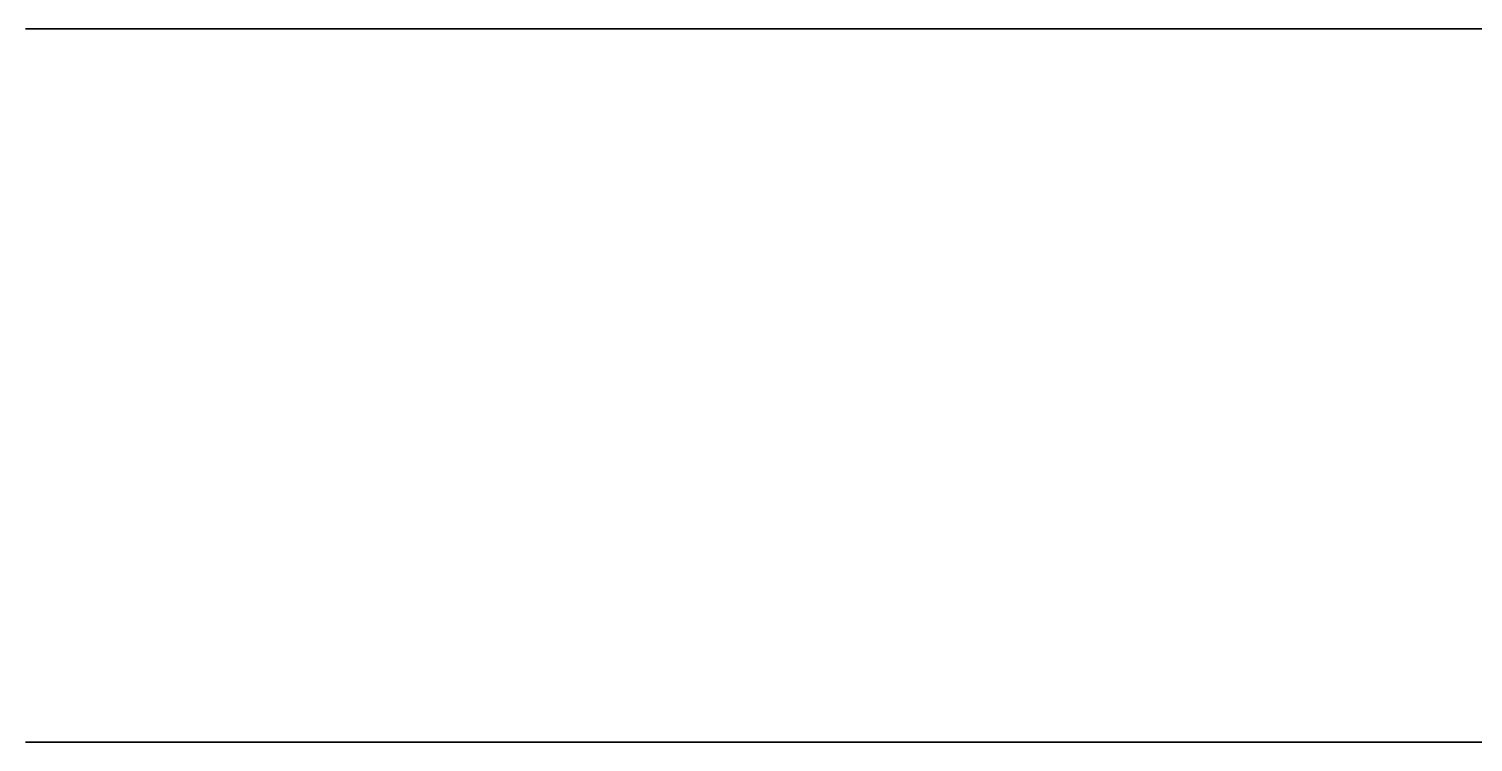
# Model space of a CAD drawing. Header units: metres. Extents: x 350990 to 353010, y 7455300 to 7456700.
# Drawn here: x 352140.5 to 352342.9, y 7456000 to 7456100 of the extents above; entities that cross this region are included whole.
import ezdxf

# ---------------------------------------------------------------- set-up
doc = ezdxf.new("R2010")
doc.units = ezdxf.units.M

msp = doc.modelspace()

# ---------------------------------------------------------------- linework, layer by layer
at = {"layer": 'ARG_P0N'}
msp.add_polyline3d([(352140, 7456000, 1298.04), (352150, 7456000, 1298.683), (352160, 7456000, 1299.43), (352166.693, 7456000, 1300), (352170, 7456000, 1300.282), (352180, 7456000, 1301.239), (352190, 7456000, 1302.301), (352200, 7456000, 1303.463), (352210, 7456000, 1304.722), (352220, 7456000, 1306.071), (352230, 7456000, 1307.5), (352240, 7456000, 1309), (352246.416, 7456000, 1310), (352250, 7456000, 1310.558), (352260, 7456000, 1312.161), (352270, 7456000, 1313.794), (352280, 7456000, 1315.44), (352290, 7456000, 1316.513), (352295.236, 7456000, 1310), (352291.339, 7456000, 1300), (352290, 7456000, 1296.189), (352287.902, 7456000, 1290), (352285.015, 7456000, 1280), (352282.71, 7456000, 1270), (352281.028, 7456000, 1260), (352280, 7456000, 1250.096), (352279.982, 7456000, 1250), (352270, 7456000, 1243.794), (352260, 7456000, 1242.161), (352250, 7456000, 1240.558), (352246.416, 7456000, 1240), (352240, 7456000, 1239), (352230, 7456000, 1237.5), (352220, 7456000, 1236.071), (352210, 7456000, 1234.722), (352200, 7456000, 1233.463), (352190, 7456000, 1232.301), (352180, 7456000, 1231.239), (352170, 7456000, 1230.282), (352166.693, 7456000, 1230), (352160, 7456000, 1229.43), (352150, 7456000, 1228.683), (352140, 7456000, 1228.04)], dxfattribs=at)
at = {"layer": 'ARG_P100N'}
msp.add_polyline3d([(352140, 7456100, 1292.802), (352150, 7456100, 1293.072), (352160, 7456100, 1293.405), (352170, 7456100, 1293.802), (352180, 7456100, 1294.262), (352190, 7456100, 1294.786), (352200, 7456100, 1295.371), (352210, 7456100, 1296.013), (352220, 7456100, 1296.71), (352230, 7456100, 1297.456), (352240, 7456100, 1298.245), (352250, 7456100, 1299.073), (352260, 7456100, 1299.932), (352260.77, 7456100, 1300), (352270, 7456100, 1300.815), (352280, 7456100, 1301.715), (352290, 7456100, 1302.625), (352300, 7456100, 1303.536), (352307.864, 7456100, 1300), (352306.55, 7456100, 1290), (352304.767, 7456100, 1280), (352303.633, 7456100, 1270), (352303.154, 7456100, 1260), (352303.321, 7456100, 1250), (352304.104, 7456100, 1240), (352300, 7456100, 1234.765), (352290, 7456100, 1232.625), (352280, 7456100, 1231.715), (352270, 7456100, 1230.815), (352260.77, 7456100, 1230), (352260, 7456100, 1229.932), (352250, 7456100, 1229.073), (352240, 7456100, 1228.245), (352230, 7456100, 1227.456), (352220, 7456100, 1226.71), (352210, 7456100, 1226.013), (352200, 7456100, 1225.371), (352190, 7456100, 1224.786), (352180, 7456100, 1224.262), (352170, 7456100, 1223.802), (352160, 7456100, 1223.405), (352150, 7456100, 1223.072), (352140, 7456100, 1222.802)], dxfattribs=at)
at = {"layer": 'BOC_P0N'}
msp.add_polyline3d([(352140, 7456000, 1289.599), (352150, 7456000, 1289.441), (352160, 7456000, 1289.489), (352170, 7456000, 1289.794), (352180, 7456000, 1290.402), (352190, 7456000, 1291.34), (352200, 7456000, 1292.623), (352210, 7456000, 1294.247), (352220, 7456000, 1296.192), (352230, 7456000, 1298.424), (352240, 7456000, 1300.894), (352250, 7456000, 1303.543), (352260, 7456000, 1306.305), (352270, 7456000, 1309.112), (352280, 7456000, 1311.895), (352290, 7456000, 1314.59), (352300, 7456000, 1316.703), (352310, 7456000, 1318.283), (352320, 7456000, 1319.803), (352330, 7456000, 1321.244), (352340, 7456000, 1322.588), (352350, 7456000, 1323.815)], dxfattribs=at)
at = {"layer": 'BOC_P100N'}
msp.add_polyline3d([(352140, 7456100, 1283.758), (352150, 7456100, 1284.05), (352160, 7456100, 1284.506), (352170, 7456100, 1285.108), (352180, 7456100, 1285.833), (352190, 7456100, 1286.659), (352200, 7456100, 1287.563), (352210, 7456100, 1288.529), (352220, 7456100, 1289.543), (352230, 7456100, 1290.598), (352240, 7456100, 1291.691), (352250, 7456100, 1292.823), (352260, 7456100, 1293.996), (352270, 7456100, 1295.216), (352280, 7456100, 1296.484), (352290, 7456100, 1297.8), (352300, 7456100, 1299.157), (352310, 7456100, 1300.543), (352320, 7456100, 1301.937), (352330, 7456100, 1303.314), (352340, 7456100, 1304.638), (352350, 7456100, 1305.862)], dxfattribs=at)
at = {"layer": 'BOLC_P0N'}
msp.add_polyline3d([(352140, 7456000, 1222.424), (352150, 7456000, 1221.717), (352160, 7456000, 1221.421), (352170, 7456000, 1221.567), (352180, 7456000, 1222.17), (352190, 7456000, 1223.221), (352200, 7456000, 1224.691), (352210, 7456000, 1226.535), (352220, 7456000, 1228.691), (352230, 7456000, 1231.089), (352240, 7456000, 1233.658), (352250, 7456000, 1236.328), (352260, 7456000, 1239.034), (352270, 7456000, 1241.72), (352280, 7456000, 1244.341), (352290, 7456000, 1246.859), (352300, 7456000, 1249.248), (352310, 7456000, 1251.485), (352320, 7456000, 1253.555), (352330, 7456000, 1255.448), (352340, 7456000, 1257.155), (352350, 7456000, 1258.672)], dxfattribs=at)
at = {"layer": 'BOLC_P100N'}
msp.add_polyline3d([(352140, 7456100, 1210.835), (352150, 7456100, 1210.566), (352160, 7456100, 1210.657), (352170, 7456100, 1211.137), (352180, 7456100, 1212.023), (352190, 7456100, 1213.317), (352200, 7456100, 1215.005), (352210, 7456100, 1217.056), (352220, 7456100, 1219.43), (352230, 7456100, 1222.074), (352240, 7456100, 1224.932), (352250, 7456100, 1227.942), (352260, 7456100, 1231.044), (352270, 7456100, 1234.179), (352280, 7456100, 1237.295), (352290, 7456100, 1240.341), (352300, 7456100, 1243.274), (352310, 7456100, 1246.056), (352320, 7456100, 1248.654), (352330, 7456100, 1251.04), (352340, 7456100, 1253.188), (352350, 7456100, 1255.079)], dxfattribs=at)
at = {"layer": 'BOX_P0N'}
msp.add_polyline3d([(352140, 7456000, 1196.605), (352150, 7456000, 1196.572), (352160, 7456000, 1197.025), (352170, 7456000, 1197.99), (352180, 7456000, 1199.473), (352190, 7456000, 1201.454), (352200, 7456000, 1203.889), (352210, 7456000, 1206.701), (352220, 7456000, 1209.795), (352230, 7456000, 1213.052), (352240, 7456000, 1216.346), (352250, 7456000, 1219.546), (352260, 7456000, 1222.528), (352270, 7456000, 1225.182), (352280, 7456000, 1227.417), (352290, 7456000, 1229.17), (352300, 7456000, 1230.405), (352310, 7456000, 1231.119), (352320, 7456000, 1231.343), (352330, 7456000, 1231.135), (352340, 7456000, 1230.58), (352350, 7456000, 1229.786)], dxfattribs=at)
at = {"layer": 'BOX_P100N'}
msp.add_polyline3d([(352140, 7456100, 1187.048), (352150, 7456100, 1187.301), (352160, 7456100, 1188.06), (352170, 7456100, 1189.388), (352180, 7456100, 1191.322), (352190, 7456100, 1193.863), (352200, 7456100, 1196.98), (352210, 7456100, 1200.604), (352220, 7456100, 1204.632), (352230, 7456100, 1208.936), (352240, 7456100, 1213.369), (352250, 7456100, 1217.772), (352260, 7456100, 1221.992), (352270, 7456100, 1225.886), (352280, 7456100, 1229.332), (352290, 7456100, 1232.236), (352300, 7456100, 1234.54), (352310, 7456100, 1236.221), (352320, 7456100, 1237.292), (352330, 7456100, 1237.801), (352340, 7456100, 1237.824), (352350, 7456100, 1237.456)], dxfattribs=at)
at = {"layer": 'CU_0p2_P0N'}
for points in [[(352342.966, 7456000, 620), (352341.378, 7456000, 630), (352340, 7456000, 633.211), (352336.63, 7456000, 640), (352330, 7456000, 647.052), (352325.753, 7456000, 650), (352320, 7456000, 652.46), (352310, 7456000, 654.159), (352300, 7456000, 653.469), (352290, 7456000, 650.58), (352288.762, 7456000, 650), (352280, 7456000, 642.763), (352277.604, 7456000, 640), (352272.434, 7456000, 630), (352270, 7456000, 624.691), (352267.983, 7456000, 620), (352262.064, 7456000, 610), (352260, 7456000, 607.68), (352251.107, 7456000, 600), (352250, 7456000, 599.301), (352240, 7456000, 596.597), (352230, 7456000, 599.266), (352229.189, 7456000, 600), (352221.211, 7456000, 610), (352220, 7456000, 612.831), (352218.008, 7456000, 620), (352217.545, 7456000, 630), (352219.282, 7456000, 640), (352220, 7456000, 642.197), (352223.243, 7456000, 650), (352227.16, 7456000, 660), (352229.355, 7456000, 670), (352229.34, 7456000, 680), (352227.364, 7456000, 690), (352224.009, 7456000, 700), (352220, 7456000, 709.684), (352219.86, 7456000, 710), (352214.181, 7456000, 720), (352210, 7456000, 726.826), (352207.594, 7456000, 730), (352200, 7456000, 739.03), (352198.907, 7456000, 740), (352190, 7456000, 747.069), (352184.893, 7456000, 750), (352180, 7456000, 752.567), (352170, 7456000, 756.845), (352163.365, 7456000, 760), (352160, 7456000, 761.604), (352150.491, 7456000, 770), (352150, 7456000, 770.475), (352143.193, 7456000, 780), (352140, 7456000, 786.415)], [(352140, 7456000, 1227.693), (352150, 7456000, 1227.989), (352160, 7456000, 1228.229), (352170, 7456000, 1228.421), (352180, 7456000, 1228.568), (352190, 7456000, 1228.673), (352200, 7456000, 1228.721), (352210, 7456000, 1228.698), (352220, 7456000, 1228.596), (352221.716, 7456000, 1230), (352230, 7456000, 1238.136), (352240, 7456000, 1237.761), (352250, 7456000, 1237.221), (352260, 7456000, 1236.462), (352265.005, 7456000, 1240), (352270, 7456000, 1244.853), (352280, 7456000, 1243.379), (352290, 7456000, 1241.465), (352296.554, 7456000, 1240), (352300, 7456000, 1239.405), (352310, 7456000, 1237.413), (352320, 7456000, 1234.845), (352330, 7456000, 1231.761), (352335.598, 7456000, 1230), (352330, 7456000, 1220.407), (352329.819, 7456000, 1220), (352326.128, 7456000, 1210), (352322.924, 7456000, 1200), (352320.106, 7456000, 1190), (352320, 7456000, 1189.513), (352318.451, 7456000, 1180), (352319.485, 7456000, 1170), (352320, 7456000, 1168.158), (352323.118, 7456000, 1160), (352325.712, 7456000, 1150), (352326.974, 7456000, 1140), (352326.742, 7456000, 1130), (352324.908, 7456000, 1120), (352321.687, 7456000, 1110), (352320, 7456000, 1105.36), (352318.556, 7456000, 1100), (352316.442, 7456000, 1090), (352315.552, 7456000, 1080), (352316.241, 7456000, 1070), (352318.425, 7456000, 1060), (352320, 7456000, 1055.436), (352322.473, 7456000, 1050), (352327.964, 7456000, 1040), (352330, 7456000, 1036.618), (352334.728, 7456000, 1030), (352340, 7456000, 1022.3), (352341.701, 7456000, 1020), (352348.299, 7456000, 1010)], [(352343.389, 7456000, 590), (352342.622, 7456000, 600), (352342.938, 7456000, 610)]]:
    msp.add_polyline3d(points, dxfattribs=at)
at = {"layer": 'CU_0p2_P100N'}
for points in [[(352140, 7456100, 1217.378), (352150, 7456100, 1217.699), (352160, 7456100, 1218.005), (352170, 7456100, 1218.268), (352180, 7456100, 1218.47), (352190, 7456100, 1218.602), (352200, 7456100, 1218.652), (352210, 7456100, 1218.611), (352220, 7456100, 1218.474), (352221.926, 7456100, 1220), (352230, 7456100, 1227.918), (352240, 7456100, 1227.509), (352250, 7456100, 1226.964), (352254.102, 7456100, 1230), (352260, 7456100, 1235.756), (352270, 7456100, 1234.881), (352280, 7456100, 1233.926), (352287.644, 7456100, 1240), (352290, 7456100, 1242.315), (352300, 7456100, 1241.334), (352310, 7456100, 1240.397), (352314.502, 7456100, 1240), (352320, 7456100, 1239.629), (352330, 7456100, 1238.882), (352340, 7456100, 1237.944), (352350, 7456100, 1236.705)], [(352350, 7456100, 646.749), (352340, 7456100, 643.082), (352330, 7456100, 640.123), (352329.328, 7456100, 640), (352320, 7456100, 637.649), (352310, 7456100, 637.156), (352301.363, 7456100, 640), (352300, 7456100, 640.445), (352290, 7456100, 649.584), (352289.732, 7456100, 650), (352282.63, 7456100, 660), (352280, 7456100, 663.631), (352275.81, 7456100, 670), (352270, 7456100, 678.155), (352268.519, 7456100, 680), (352260, 7456100, 689.146), (352258.866, 7456100, 690), (352250, 7456100, 695.487), (352240, 7456100, 698.148), (352230, 7456100, 699.588), (352229.538, 7456100, 700), (352227.21, 7456100, 710), (352225.165, 7456100, 720), (352223.485, 7456100, 730), (352222.188, 7456100, 740), (352221.257, 7456100, 750), (352220.648, 7456100, 760), (352220, 7456100, 760.525), (352210, 7456100, 761.162), (352208.527, 7456100, 760), (352200, 7456100, 756.308), (352190.017, 7456100, 760), (352190, 7456100, 760.013), (352186.342, 7456100, 770), (352186.457, 7456100, 780), (352189.18, 7456100, 790), (352190, 7456100, 792.104), (352195.162, 7456100, 800), (352199.023, 7456100, 810), (352199.95, 7456100, 820), (352198.782, 7456100, 830), (352196.341, 7456100, 840), (352193.269, 7456100, 850), (352190.016, 7456100, 860), (352190, 7456100, 860.045), (352186.521, 7456100, 870), (352183.124, 7456100, 880), (352180, 7456100, 889.9), (352179.962, 7456100, 890), (352176.421, 7456100, 900), (352173.096, 7456100, 910), (352170, 7456100, 919.512), (352169.756, 7456100, 920), (352164.556, 7456100, 930), (352160, 7456100, 936.238), (352153.465, 7456100, 940), (352150, 7456100, 941.435), (352140, 7456100, 943.275)], [(352344.729, 7456100, 1050), (352340.867, 7456100, 1040), (352340, 7456100, 1035.9), (352339.155, 7456100, 1030), (352338.755, 7456100, 1020), (352339.09, 7456100, 1010), (352339.888, 7456100, 1000), (352340, 7456100, 998.975), (352341.442, 7456100, 990), (352343.333, 7456100, 980)]]:
    msp.add_polyline3d(points, dxfattribs=at)
msp.add_polyline3d([(352150, 7456100, 749.302), (352149.755, 7456100, 750), (352146.849, 7456100, 760), (352144.868, 7456100, 770), (352143.787, 7456100, 780), (352143.581, 7456100, 790), (352144.171, 7456100, 800), (352145.551, 7456100, 810), (352150, 7456100, 811.529), (352151.928, 7456100, 810), (352152.771, 7456100, 800), (352160, 7456100, 795.609), (352166.969, 7456100, 790), (352167.353, 7456100, 780), (352167.281, 7456100, 770), (352170, 7456100, 768.114), (352179.066, 7456100, 760), (352178.274, 7456100, 750), (352180, 7456100, 748.487), (352188.381, 7456100, 740), (352186.928, 7456100, 730), (352190, 7456100, 726.601), (352195.891, 7456100, 720), (352193.878, 7456100, 710), (352200, 7456100, 702.186), (352201.873, 7456100, 700), (352200, 7456100, 691.579), (352190, 7456100, 692.871), (352180, 7456100, 697.577), (352177.474, 7456100, 700), (352170, 7456100, 707.317), (352168.256, 7456100, 710), (352162.08, 7456100, 720), (352160, 7456100, 723.815), (352157.074, 7456100, 730), (352152.988, 7456100, 740)], close=True, dxfattribs=at)
at = {"layer": 'CU_0p4_P0N'}
for points in [[(352350, 7456000, 718.742), (352340.348, 7456000, 710), (352340, 7456000, 709.859), (352330, 7456000, 706.395), (352320, 7456000, 704.078), (352310, 7456000, 702.587), (352300, 7456000, 701.9), (352290, 7456000, 702.202), (352280, 7456000, 703.938), (352270, 7456000, 707.994), (352267.07, 7456000, 710), (352260, 7456000, 715.157), (352255.431, 7456000, 720), (352250, 7456000, 726.79), (352247.776, 7456000, 730), (352242.014, 7456000, 740), (352240, 7456000, 744.624), (352237.417, 7456000, 750), (352233.909, 7456000, 760), (352231.711, 7456000, 770), (352230.728, 7456000, 780), (352230.789, 7456000, 790), (352231.515, 7456000, 800), (352232.294, 7456000, 810), (352232.429, 7456000, 820), (352231.39, 7456000, 830), (352230, 7456000, 835.681), (352228.363, 7456000, 840), (352222.47, 7456000, 850), (352220, 7456000, 853.194), (352211.295, 7456000, 860), (352210, 7456000, 860.858), (352200, 7456000, 864.884), (352190, 7456000, 868.666), (352187.717, 7456000, 870), (352180, 7456000, 874.557), (352175.108, 7456000, 880), (352170, 7456000, 886.456), (352168.137, 7456000, 890), (352163.563, 7456000, 900), (352160.088, 7456000, 910), (352160, 7456000, 910.371), (352157.872, 7456000, 920), (352156.627, 7456000, 930), (352156.322, 7456000, 940), (352156.746, 7456000, 950), (352157.392, 7456000, 960), (352157.454, 7456000, 970), (352156.025, 7456000, 980), (352152.389, 7456000, 990), (352150, 7456000, 993.825), (352144.401, 7456000, 1000), (352140, 7456000, 1003.17)], [(352140, 7456000, 1224.51), (352150, 7456000, 1225.093), (352160, 7456000, 1225.569), (352170, 7456000, 1225.952), (352180, 7456000, 1226.252), (352190, 7456000, 1226.47), (352200, 7456000, 1226.579), (352210, 7456000, 1226.548), (352220, 7456000, 1226.359), (352224.45, 7456000, 1230), (352230, 7456000, 1235.451), (352240, 7456000, 1234.707), (352250, 7456000, 1233.627), (352260, 7456000, 1232.106), (352270, 7456000, 1230.04), (352270.018, 7456000, 1230), (352280, 7456000, 1228.13), (352290, 7456000, 1225.282), (352297.201, 7456000, 1230), (352300, 7456000, 1232.143), (352305.617, 7456000, 1230), (352302.721, 7456000, 1220), (352300.203, 7456000, 1210), (352300, 7456000, 1209.12), (352298.44, 7456000, 1200), (352296.643, 7456000, 1190), (352294.686, 7456000, 1180), (352294.466, 7456000, 1170), (352296.213, 7456000, 1160), (352296.823, 7456000, 1150), (352296.143, 7456000, 1140), (352294.231, 7456000, 1130), (352291.356, 7456000, 1120), (352290, 7456000, 1115.692), (352288.479, 7456000, 1110), (352286.196, 7456000, 1100), (352284.745, 7456000, 1090), (352284.395, 7456000, 1080), (352285.137, 7456000, 1070), (352286.77, 7456000, 1060), (352289.029, 7456000, 1050), (352290, 7456000, 1046.363), (352292.132, 7456000, 1040), (352295.672, 7456000, 1030), (352299.253, 7456000, 1020), (352300, 7456000, 1017.849), (352303.422, 7456000, 1010), (352307.549, 7456000, 1000), (352310, 7456000, 993.848), (352311.765, 7456000, 990), (352316.019, 7456000, 980), (352320, 7456000, 970.473), (352320.194, 7456000, 970), (352324.322, 7456000, 960), (352328.387, 7456000, 950), (352330, 7456000, 946.317), (352332.431, 7456000, 940), (352336.339, 7456000, 930), (352339.986, 7456000, 920), (352340, 7456000, 919.965), (352343.69, 7456000, 910)]]:
    msp.add_polyline3d(points, dxfattribs=at)
at = {"layer": 'CU_0p4_P100N'}
for points in [[(352140, 7456100, 1213.921), (352150, 7456100, 1214.568), (352160, 7456100, 1215.183), (352170, 7456100, 1215.711), (352180, 7456100, 1216.116), (352190, 7456100, 1216.382), (352200, 7456100, 1216.484), (352210, 7456100, 1216.405), (352220, 7456100, 1216.134), (352224.88, 7456100, 1220), (352230, 7456100, 1225.021), (352240, 7456100, 1224.204), (352250, 7456100, 1223.115), (352259.302, 7456100, 1230), (352260, 7456100, 1230.681), (352264.269, 7456100, 1230), (352270, 7456100, 1229.373), (352280, 7456100, 1228.1), (352282.548, 7456100, 1230), (352290, 7456100, 1236.341), (352300, 7456100, 1234.849), (352310, 7456100, 1233.28), (352320, 7456100, 1231.621), (352328.963, 7456100, 1230), (352323.459, 7456100, 1220), (352320.128, 7456100, 1210), (352320, 7456100, 1209.211), (352318.835, 7456100, 1200), (352318.706, 7456100, 1190), (352319.401, 7456100, 1180), (352320, 7456100, 1178.24), (352323.041, 7456100, 1170), (352329.304, 7456100, 1160), (352330, 7456100, 1158.91), (352335.641, 7456100, 1150), (352339.877, 7456100, 1140), (352340, 7456100, 1139.451), (352342.373, 7456100, 1130), (352342.518, 7456100, 1120), (352340, 7456100, 1110.182), (352339.955, 7456100, 1110), (352335.157, 7456100, 1100), (352330, 7456100, 1092.451), (352328.431, 7456100, 1090), (352321.765, 7456100, 1080), (352320, 7456100, 1077.051), (352316.397, 7456100, 1070), (352312.723, 7456100, 1060), (352310.595, 7456100, 1050), (352310, 7456100, 1042.752), (352309.823, 7456100, 1040), (352309.928, 7456100, 1030), (352310, 7456100, 1028.716), (352310.575, 7456100, 1020), (352311.452, 7456100, 1010), (352312.323, 7456100, 1000), (352313.088, 7456100, 990), (352313.756, 7456100, 980), (352314.449, 7456100, 970), (352315.377, 7456100, 960), (352316.804, 7456100, 950), (352318.994, 7456100, 940), (352320, 7456100, 936.833), (352322.725, 7456100, 930), (352327.952, 7456100, 920), (352330, 7456100, 916.898), (352335.406, 7456100, 910), (352340, 7456100, 905.009), (352345.083, 7456100, 900)], [(352343.084, 7456100, 710), (352340, 7456100, 706.137), (352330, 7456100, 700.344), (352320, 7456100, 701.183), (352310, 7456100, 708.141), (352308.43, 7456100, 710), (352302.608, 7456100, 720), (352300, 7456100, 728.08), (352299.433, 7456100, 730), (352298.482, 7456100, 740), (352298.881, 7456100, 750), (352299.543, 7456100, 760), (352299.058, 7456100, 770), (352296.326, 7456100, 780), (352290.992, 7456100, 790), (352290, 7456100, 791.187), (352280.656, 7456100, 800), (352280, 7456100, 800.445), (352270, 7456100, 804.483), (352260, 7456100, 805.658), (352250, 7456100, 803.672), (352243.221, 7456100, 800), (352240, 7456100, 796.775), (352235.69, 7456100, 790), (352232.321, 7456100, 780), (352230, 7456100, 772.27), (352229.382, 7456100, 770), (352220, 7456100, 768.733), (352218.626, 7456100, 770), (352218.327, 7456100, 780), (352218.181, 7456100, 790), (352218.007, 7456100, 800), (352217.659, 7456100, 810), (352217.063, 7456100, 820), (352210, 7456100, 826.865), (352206.957, 7456100, 830), (352206.246, 7456100, 840), (352205.402, 7456100, 850), (352204.539, 7456100, 860), (352203.755, 7456100, 870), (352200, 7456100, 874.341), (352194.737, 7456100, 880), (352194.203, 7456100, 890), (352193.852, 7456100, 900), (352193.684, 7456100, 910), (352190, 7456100, 914.702), (352185.146, 7456100, 920), (352185.118, 7456100, 930), (352185.133, 7456100, 940), (352185.099, 7456100, 950), (352180, 7456100, 955.64), (352175.691, 7456100, 960), (352175.144, 7456100, 970), (352174.404, 7456100, 980), (352173.519, 7456100, 990), (352170, 7456100, 992.99), (352162.255, 7456100, 1000), (352161.199, 7456100, 1010), (352160.274, 7456100, 1020), (352160, 7456100, 1023.615), (352155.49, 7456100, 1020), (352150, 7456100, 1016.585), (352140, 7456100, 1012.139)]]:
    msp.add_polyline3d(points, dxfattribs=at)
at = {"layer": 'CU_0p8_P0N'}
for points in [[(352140, 7456000, 1199.1), (352150, 7456000, 1199.625), (352157.234, 7456000, 1200), (352155.789, 7456000, 1210), (352157.208, 7456000, 1220), (352160, 7456000, 1220.249), (352170, 7456000, 1221.015), (352180, 7456000, 1221.618), (352190, 7456000, 1222.064), (352200, 7456000, 1222.294), (352210, 7456000, 1222.247), (352220, 7456000, 1221.885), (352229.92, 7456000, 1230), (352230, 7456000, 1230.079), (352230.601, 7456000, 1230), (352239.393, 7456000, 1220), (352240, 7456000, 1219.939), (352250, 7456000, 1218.74), (352251.882, 7456000, 1220), (352260, 7456000, 1226.343), (352270, 7456000, 1223.472), (352278.477, 7456000, 1220), (352277.245, 7456000, 1210), (352275.748, 7456000, 1200), (352273.655, 7456000, 1190), (352270.703, 7456000, 1180), (352270, 7456000, 1176.718), (352268.559, 7456000, 1170), (352268.069, 7456000, 1160), (352267.489, 7456000, 1150), (352265.201, 7456000, 1140), (352261.619, 7456000, 1130), (352260, 7456000, 1125.898), (352257.086, 7456000, 1120), (352253.034, 7456000, 1110), (352250.611, 7456000, 1100), (352250, 7456000, 1090.884), (352249.924, 7456000, 1090), (352250, 7456000, 1089.283), (352250.693, 7456000, 1080), (352252.341, 7456000, 1070), (352254.379, 7456000, 1060), (352256.377, 7456000, 1050), (352257.968, 7456000, 1040), (352258.757, 7456000, 1030), (352258.197, 7456000, 1020), (352255.428, 7456000, 1010), (352250, 7456000, 1001.154), (352248.497, 7456000, 1000), (352240, 7456000, 994.945), (352230, 7456000, 993.85), (352220, 7456000, 996.691), (352215.293, 7456000, 1000), (352210, 7456000, 1003.638), (352204.174, 7456000, 1010), (352200, 7456000, 1014.912), (352196.443, 7456000, 1020), (352190.332, 7456000, 1030), (352190, 7456000, 1030.697), (352185.218, 7456000, 1040), (352181.569, 7456000, 1050), (352180.034, 7456000, 1060), (352181.63, 7456000, 1070), (352187.178, 7456000, 1080), (352190, 7456000, 1083.501), (352194.511, 7456000, 1090), (352200, 7456000, 1099.088), (352200.516, 7456000, 1100), (352203.314, 7456000, 1110), (352202.889, 7456000, 1120), (352200.061, 7456000, 1130), (352200, 7456000, 1130.063), (352190, 7456000, 1135.85), (352180, 7456000, 1137.626), (352170, 7456000, 1137.477), (352160, 7456000, 1135.143), (352150.105, 7456000, 1130), (352150, 7456000, 1129.909), (352142.388, 7456000, 1120), (352140, 7456000, 1114.428)], [(352140.203, 7456000, 1090), (352140.996, 7456000, 1080), (352140, 7456000, 1077.769)]]:
    msp.add_polyline3d(points, dxfattribs=at)
msp.add_polyline3d([(352270, 7456000, 851.19), (352267.845, 7456000, 860), (352265.815, 7456000, 870), (352264.521, 7456000, 880), (352264.408, 7456000, 890), (352266.254, 7456000, 900), (352270, 7456000, 907.647), (352271.923, 7456000, 910), (352280, 7456000, 915.947), (352290, 7456000, 917.426), (352300, 7456000, 914.69), (352306.56, 7456000, 910), (352310, 7456000, 907.635), (352316.27, 7456000, 900), (352320, 7456000, 894.787), (352322.472, 7456000, 890), (352326.411, 7456000, 880), (352328.896, 7456000, 870), (352329.931, 7456000, 860), (352329.505, 7456000, 850), (352327.684, 7456000, 840), (352324.722, 7456000, 830), (352321.086, 7456000, 820), (352320, 7456000, 816.979), (352316.456, 7456000, 810), (352312.314, 7456000, 800), (352310, 7456000, 792.445), (352308.724, 7456000, 790), (352305.332, 7456000, 780), (352302.336, 7456000, 770), (352300, 7456000, 764.664), (352292.163, 7456000, 760), (352290, 7456000, 759.229), (352288.854, 7456000, 760), (352280.972, 7456000, 770), (352280, 7456000, 773.875), (352279.339, 7456000, 780), (352279.306, 7456000, 790), (352279.284, 7456000, 800), (352278.651, 7456000, 810), (352277.243, 7456000, 820), (352275.2, 7456000, 830), (352272.787, 7456000, 840), (352270.282, 7456000, 850)], close=True, dxfattribs=at)
at = {"layer": 'CU_0p8_P100N'}
msp.add_polyline3d([(352140, 7456100, 1189.117), (352150, 7456100, 1189.843), (352152, 7456100, 1190), (352156.545, 7456100, 1200), (352160, 7456100, 1204.714), (352164.115, 7456100, 1210), (352170, 7456100, 1210.597), (352180, 7456100, 1211.409), (352190, 7456100, 1211.94), (352200, 7456100, 1212.147), (352210, 7456100, 1211.992), (352220, 7456100, 1211.455), (352230, 7456100, 1214.249), (352240, 7456100, 1218.584), (352250, 7456100, 1217.343), (352253.952, 7456100, 1220), (352260, 7456100, 1224.941), (352270, 7456100, 1222.419), (352278.158, 7456100, 1220), (352278.442, 7456100, 1210), (352279.215, 7456100, 1200), (352280, 7456100, 1191.89), (352280.233, 7456100, 1190), (352281.295, 7456100, 1180), (352283.562, 7456100, 1170), (352285.888, 7456100, 1160), (352290, 7456100, 1152.242), (352291.398, 7456100, 1150), (352296.085, 7456100, 1140), (352297.495, 7456100, 1130), (352295.306, 7456100, 1120), (352290, 7456100, 1110.262), (352289.81, 7456100, 1110), (352280.852, 7456100, 1100), (352280, 7456100, 1098.967), (352270, 7456100, 1090.518), (352268.681, 7456100, 1090), (352260, 7456100, 1083.595), (352250, 7456100, 1083.863), (352243.416, 7456100, 1090), (352240, 7456100, 1091.664), (352230, 7456100, 1098.915), (352228.582, 7456100, 1100), (352220, 7456100, 1104.349), (352210, 7456100, 1108.888), (352206.475, 7456100, 1110), (352200, 7456100, 1111.629), (352190, 7456100, 1112.922), (352180, 7456100, 1112.119), (352175.139, 7456100, 1110), (352174.552, 7456100, 1100), (352177.469, 7456100, 1090), (352180, 7456100, 1082.709), (352181.02, 7456100, 1080), (352185.154, 7456100, 1070), (352188.569, 7456100, 1060), (352190, 7456100, 1053.598), (352191.647, 7456100, 1050), (352192.61, 7456100, 1040), (352190, 7456100, 1036.958), (352186.397, 7456100, 1030), (352180, 7456100, 1025.705), (352173.242, 7456100, 1020), (352170, 7456100, 1018.215), (352169.725, 7456100, 1020), (352168.472, 7456100, 1030), (352160, 7456100, 1036.693), (352156.29, 7456100, 1040), (352155.85, 7456100, 1050), (352155.875, 7456100, 1060), (352150, 7456100, 1065.227), (352145.039, 7456100, 1070), (352145.836, 7456100, 1080), (352146.885, 7456100, 1090), (352148.016, 7456100, 1100), (352140, 7456100, 1108.13)], dxfattribs=at)
msp.add_polyline3d([(352210, 7456100, 1027.228), (352209.477, 7456100, 1030), (352210, 7456100, 1030.966), (352213.638, 7456100, 1040), (352220, 7456100, 1045.238), (352225.347, 7456100, 1050), (352230, 7456100, 1053.554), (352239.215, 7456100, 1060), (352240, 7456100, 1060.804), (352250, 7456100, 1066.337), (352260, 7456100, 1060.408), (352260.144, 7456100, 1060), (352266.295, 7456100, 1050), (352270, 7456100, 1044.58), (352271.7, 7456100, 1040), (352275.468, 7456100, 1030), (352278.662, 7456100, 1020), (352280, 7456100, 1014.638), (352280.908, 7456100, 1010), (352282.219, 7456100, 1000), (352282.869, 7456100, 990), (352282.999, 7456100, 980), (352282.862, 7456100, 970), (352282.794, 7456100, 960), (352283.145, 7456100, 950), (352284.191, 7456100, 940), (352286.08, 7456100, 930), (352288.843, 7456100, 920), (352290, 7456100, 916.605), (352292.314, 7456100, 910), (352296.401, 7456100, 900), (352300, 7456100, 892.2), (352301.216, 7456100, 890), (352306.697, 7456100, 880), (352310, 7456100, 874.042), (352313.297, 7456100, 870), (352320, 7456100, 861.661), (352321.951, 7456100, 860), (352330, 7456100, 851.477), (352331.483, 7456100, 850), (352330, 7456100, 844.432), (352320, 7456100, 847.577), (352314.851, 7456100, 850), (352310, 7456100, 852.638), (352300, 7456100, 855.591), (352290, 7456100, 856.901), (352280, 7456100, 857.611), (352270, 7456100, 858.164), (352260, 7456100, 858.946), (352252.993, 7456100, 860), (352250, 7456100, 860.471), (352240, 7456100, 863.535), (352230, 7456100, 869.465), (352229.42, 7456100, 870), (352221.267, 7456100, 880), (352220, 7456100, 882.455), (352216.853, 7456100, 890), (352214.666, 7456100, 900), (352214.18, 7456100, 910), (352215.065, 7456100, 920), (352216.877, 7456100, 930), (352219.021, 7456100, 940), (352220, 7456100, 945.464), (352220.836, 7456100, 950), (352221.752, 7456100, 960), (352221.578, 7456100, 970), (352220.402, 7456100, 980), (352220, 7456100, 982.164), (352218.322, 7456100, 990), (352215.663, 7456100, 1000), (352212.856, 7456100, 1010), (352210.483, 7456100, 1020)], close=True, dxfattribs=at)
at = {"layer": 'IMP_P0N'}
msp.add_polyline3d([(352140.039, 7456000, 640), (352143.184, 7456000, 630), (352146.296, 7456000, 620), (352149.374, 7456000, 610), (352150, 7456000, 607.956), (352152.377, 7456000, 600), (352155.358, 7456000, 590), (352158.334, 7456000, 580), (352160, 7456000, 574.408), (352161.314, 7456000, 570), (352164.321, 7456000, 560), (352167.377, 7456000, 550), (352170, 7456000, 541.569), (352170.5, 7456000, 540), (352173.734, 7456000, 530), (352177.069, 7456000, 520), (352180, 7456000, 511.455), (352180.519, 7456000, 510), (352184.132, 7456000, 500), (352187.858, 7456000, 490), (352190, 7456000, 484.343), (352191.701, 7456000, 480), (352195.639, 7456000, 470), (352199.611, 7456000, 460), (352200, 7456000, 459.005), (352203.553, 7456000, 450), (352207.42, 7456000, 440), (352210, 7456000, 433.113), (352211.141, 7456000, 430), (352214.63, 7456000, 420), (352217.925, 7456000, 410), (352220, 7456000, 403.307), (352220.971, 7456000, 400), (352223.724, 7456000, 390), (352226.291, 7456000, 380), (352228.696, 7456000, 370), (352230, 7456000, 364.3), (352230.919, 7456000, 360), (352232.984, 7456000, 350), (352234.991, 7456000, 340), (352236.972, 7456000, 330), (352238.957, 7456000, 320), (352240, 7456000, 314.851), (352240.932, 7456000, 310), (352242.922, 7456000, 300), (352240, 7456000, 293.331), (352230, 7456000, 291.042), (352220, 7456000, 290.628), (352210, 7456000, 290.455), (352200, 7456000, 290.572), (352190, 7456000, 290.954), (352180, 7456000, 292.98), (352176.727, 7456000, 300), (352174.611, 7456000, 310), (352172.486, 7456000, 320), (352170.35, 7456000, 330), (352170, 7456000, 331.616), (352168.199, 7456000, 340), (352166.027, 7456000, 350), (352163.831, 7456000, 360), (352161.605, 7456000, 370), (352160, 7456000, 377.089), (352159.334, 7456000, 380), (352156.993, 7456000, 390), (352154.597, 7456000, 400), (352152.138, 7456000, 410), (352150, 7456000, 418.465), (352149.6, 7456000, 420), (352146.935, 7456000, 430), (352144.186, 7456000, 440), (352141.354, 7456000, 450), (352140, 7456000, 454.684)], dxfattribs=at)
at = {"layer": 'IMP_P100N'}
msp.add_polyline3d([(352140, 7456100, 1108.395), (352141.966, 7456100, 1100), (352144.389, 7456100, 1090), (352146.896, 7456100, 1080), (352149.482, 7456100, 1070), (352150, 7456100, 1068.047), (352152.112, 7456100, 1060), (352154.782, 7456100, 1050), (352157.488, 7456100, 1040), (352160, 7456100, 1030.81), (352160.216, 7456100, 1030), (352162.898, 7456100, 1020), (352165.579, 7456100, 1010), (352168.258, 7456100, 1000), (352170, 7456100, 993.494), (352170.906, 7456100, 990), (352173.501, 7456100, 980), (352176.088, 7456100, 970), (352178.671, 7456100, 960), (352180, 7456100, 954.849), (352181.225, 7456100, 950), (352183.753, 7456100, 940), (352186.282, 7456100, 930), (352188.809, 7456100, 920), (352190, 7456100, 915.268), (352191.322, 7456100, 910), (352193.817, 7456100, 900), (352196.294, 7456100, 890), (352198.739, 7456100, 880), (352200, 7456100, 874.722), (352201.145, 7456100, 870), (352203.498, 7456100, 860), (352205.768, 7456100, 850), (352207.937, 7456100, 840), (352209.989, 7456100, 830), (352210, 7456100, 829.941), (352211.949, 7456100, 820), (352213.767, 7456100, 810), (352215.441, 7456100, 800), (352216.976, 7456100, 790), (352218.385, 7456100, 780), (352219.687, 7456100, 770), (352220, 7456100, 767.447), (352220.93, 7456100, 760), (352222.125, 7456100, 750), (352223.299, 7456100, 740), (352224.488, 7456100, 730), (352225.728, 7456100, 720), (352227.057, 7456100, 710), (352228.51, 7456100, 700), (352230, 7456100, 690.761), (352230.125, 7456100, 690), (352231.973, 7456100, 680), (352234.043, 7456100, 670), (352236.358, 7456100, 660), (352238.612, 7456100, 650), (352240, 7456100, 646.284), (352241.841, 7456100, 640), (352245.051, 7456100, 630), (352248.539, 7456100, 620), (352250, 7456100, 616.097), (352252.328, 7456100, 610), (352256.363, 7456100, 600), (352260, 7456100, 591.37), (352260.584, 7456100, 590), (352264.956, 7456100, 580), (352269.369, 7456100, 570), (352270, 7456100, 568.57), (352273.769, 7456100, 560), (352278.06, 7456100, 550), (352280, 7456100, 545.319), (352282.185, 7456100, 540), (352286.082, 7456100, 530), (352289.713, 7456100, 520), (352290, 7456100, 519.152), (352293.069, 7456100, 510), (352296.128, 7456100, 500), (352298.892, 7456100, 490), (352300, 7456100, 485.576), (352301.4, 7456100, 480), (352303.67, 7456100, 470), (352305.721, 7456100, 460), (352307.586, 7456100, 450), (352309.305, 7456100, 440), (352310, 7456100, 435.694), (352310.95, 7456100, 430), (352312.558, 7456100, 420), (352314.149, 7456100, 410), (352315.762, 7456100, 400), (352317.436, 7456100, 390), (352319.204, 7456100, 380), (352320, 7456100, 375.779), (352321.165, 7456100, 370), (352323.337, 7456100, 360), (352325.689, 7456100, 350), (352328.229, 7456100, 340), (352330, 7456100, 333.481), (352331.019, 7456100, 330), (352334.11, 7456100, 320), (352337.345, 7456100, 310), (352340, 7456100, 302.052), (352340.729, 7456100, 300), (352340, 7456100, 297.055), (352330, 7456100, 291.332), (352320, 7456100, 292.144), (352313.681, 7456100, 300), (352311.122, 7456100, 310), (352310, 7456100, 314.095), (352308.255, 7456100, 320), (352305.064, 7456100, 330), (352301.607, 7456100, 340), (352300, 7456100, 344.329), (352297.733, 7456100, 350), (352293.47, 7456100, 360), (352290, 7456100, 367.695), (352288.904, 7456100, 370), (352283.983, 7456100, 380), (352280, 7456100, 387.911), (352278.93, 7456100, 390), (352273.812, 7456100, 400), (352270, 7456100, 407.593), (352268.818, 7456100, 410), (352264.091, 7456100, 420), (352260, 7456100, 429.225), (352259.674, 7456100, 430), (352255.747, 7456100, 440), (352252.198, 7456100, 450), (352250, 7456100, 456.931), (352249.086, 7456100, 460), (352246.439, 7456100, 470), (352244.145, 7456100, 480), (352242.183, 7456100, 490), (352240.526, 7456100, 500), (352240, 7456100, 503.777), (352239.166, 7456100, 510), (352238.036, 7456100, 520), (352237.079, 7456100, 530), (352236.252, 7456100, 540), (352235.505, 7456100, 550), (352234.789, 7456100, 560), (352234.049, 7456100, 570), (352233.23, 7456100, 580), (352232.278, 7456100, 590), (352231.139, 7456100, 600), (352230, 7456100, 608.284), (352229.758, 7456100, 610), (352228.063, 7456100, 620), (352226.035, 7456100, 630), (352223.649, 7456100, 640), (352220.896, 7456100, 650), (352220, 7456100, 652.884), (352217.72, 7456100, 660), (352214.164, 7456100, 670), (352210.292, 7456100, 680), (352210, 7456100, 680.705), (352206.072, 7456100, 690), (352201.635, 7456100, 700), (352200, 7456100, 703.553), (352197.024, 7456100, 710), (352192.314, 7456100, 720), (352190, 7456100, 724.861), (352187.589, 7456100, 730), (352182.894, 7456100, 740), (352180, 7456100, 746.207), (352178.284, 7456100, 750), (352173.8, 7456100, 760), (352170, 7456100, 768.625), (352169.418, 7456100, 770), (352165.237, 7456100, 780), (352161.135, 7456100, 790), (352160, 7456100, 792.815), (352157.224, 7456100, 800), (352153.424, 7456100, 810), (352150, 7456100, 819.161), (352149.7, 7456100, 820), (352146.183, 7456100, 830), (352142.721, 7456100, 840), (352140, 7456100, 847.995)], dxfattribs=at)
at = {"layer": 'PHY_P0N'}
for points in [[(352140, 7456000, 1298.04), (352150, 7456000, 1298.683), (352160, 7456000, 1299.43), (352166.693, 7456000, 1300), (352170, 7456000, 1300.282), (352180, 7456000, 1301.239), (352190, 7456000, 1302.301), (352200, 7456000, 1303.463), (352210, 7456000, 1304.722), (352220, 7456000, 1306.071), (352230, 7456000, 1307.5), (352240, 7456000, 1309), (352246.416, 7456000, 1310), (352250, 7456000, 1310.558), (352260, 7456000, 1312.161), (352270, 7456000, 1313.794), (352280, 7456000, 1315.44), (352290, 7456000, 1317.083), (352300, 7456000, 1318.703), (352308.21, 7456000, 1320), (352310, 7456000, 1320.283), (352320, 7456000, 1321.803), (352330, 7456000, 1323.244), (352340, 7456000, 1324.588), (352350, 7456000, 1325.815)], [(352350, 7456000, 945.664), (352342.691, 7456000, 950), (352340, 7456000, 951.623), (352330, 7456000, 957.532), (352325.757, 7456000, 960), (352320, 7456000, 963.425), (352310, 7456000, 969.013), (352307.92, 7456000, 970), (352300, 7456000, 973.845), (352290, 7456000, 977.467), (352280, 7456000, 979.75), (352278.047, 7456000, 980), (352270, 7456000, 981.049), (352260, 7456000, 982.234), (352250, 7456000, 984.577), (352240, 7456000, 989.472), (352239.376, 7456000, 990), (352230, 7456000, 997.946), (352228.35, 7456000, 1000), (352220.255, 7456000, 1010), (352220, 7456000, 1010.311), (352213.776, 7456000, 1020), (352210, 7456000, 1025.79), (352207.585, 7456000, 1030), (352201.746, 7456000, 1040), (352200, 7456000, 1042.937), (352195.887, 7456000, 1050), (352190, 7456000, 1059.988), (352189.992, 7456000, 1060), (352183.464, 7456000, 1070), (352180, 7456000, 1075.291), (352174.289, 7456000, 1080), (352170, 7456000, 1084.448), (352160, 7456000, 1086.991), (352150, 7456000, 1084.864), (352141.509, 7456000, 1080), (352140, 7456000, 1079.135)]]:
    msp.add_polyline3d(points, dxfattribs=at)
at = {"layer": 'PHY_P100N'}
for points in [[(352140, 7456100, 1292.802), (352150, 7456100, 1293.072), (352160, 7456100, 1293.405), (352170, 7456100, 1293.802), (352180, 7456100, 1294.262), (352190, 7456100, 1294.786), (352200, 7456100, 1295.371), (352210, 7456100, 1296.013), (352220, 7456100, 1296.71), (352230, 7456100, 1297.456), (352240, 7456100, 1298.245), (352250, 7456100, 1299.073), (352260, 7456100, 1299.932), (352260.77, 7456100, 1300), (352270, 7456100, 1300.815), (352280, 7456100, 1301.715), (352290, 7456100, 1302.625), (352300, 7456100, 1303.536), (352310, 7456100, 1304.441), (352320, 7456100, 1305.334), (352330, 7456100, 1306.206), (352340, 7456100, 1307.051), (352350, 7456100, 1307.862)], [(352348.598, 7456100, 940), (352340, 7456100, 937.715), (352330, 7456100, 938.082), (352325.07, 7456100, 940), (352320, 7456100, 942.048), (352310, 7456100, 949.57), (352309.575, 7456100, 950), (352300.066, 7456100, 960), (352300, 7456100, 960.072), (352291.862, 7456100, 970), (352290, 7456100, 972.352), (352283.739, 7456100, 980), (352280, 7456100, 984.698), (352275.004, 7456100, 990), (352270, 7456100, 995.417), (352264.197, 7456100, 1000), (352260, 7456100, 1003.352), (352250, 7456100, 1008.264), (352243.217, 7456100, 1010), (352240, 7456100, 1010.825), (352230, 7456100, 1012.358), (352220, 7456100, 1014.448), (352210, 7456100, 1018.503), (352207.824, 7456100, 1020), (352200, 7456100, 1025.352), (352195.22, 7456100, 1030), (352190, 7456100, 1035.046), (352185.815, 7456100, 1040), (352180, 7456100, 1046.854), (352177.517, 7456100, 1050), (352170, 7456100, 1059.512), (352169.594, 7456100, 1060), (352161.283, 7456100, 1070), (352160, 7456100, 1071.553), (352151.594, 7456100, 1080), (352150, 7456100, 1081.619), (352140, 7456100, 1085.497)]]:
    msp.add_polyline3d(points, dxfattribs=at)
at = {"layer": 'POT_P0N'}
for points in [[(352140, 7456000, 1121.787), (352150, 7456000, 1122.992), (352160, 7456000, 1123.173), (352170, 7456000, 1122.391), (352180, 7456000, 1120.781), (352183.452, 7456000, 1120), (352190, 7456000, 1118.526), (352200, 7456000, 1115.848), (352210, 7456000, 1112.987), (352220, 7456000, 1110.172), (352220.664, 7456000, 1110), (352230, 7456000, 1107.584), (352240, 7456000, 1105.405), (352250, 7456000, 1103.749), (352260, 7456000, 1102.671), (352270, 7456000, 1102.168), (352280, 7456000, 1101.1), (352280.84, 7456000, 1100), (352285.284, 7456000, 1090), (352289.336, 7456000, 1080), (352290, 7456000, 1078.193), (352293.002, 7456000, 1070), (352296.268, 7456000, 1060), (352299.155, 7456000, 1050), (352300, 7456000, 1046.699), (352301.724, 7456000, 1040), (352304.006, 7456000, 1030), (352306.047, 7456000, 1020), (352307.911, 7456000, 1010), (352309.665, 7456000, 1000), (352310, 7456000, 998.05), (352311.412, 7456000, 990), (352313.194, 7456000, 980), (352315.068, 7456000, 970), (352317.099, 7456000, 960), (352319.345, 7456000, 950), (352320, 7456000, 947.393), (352321.904, 7456000, 940), (352324.772, 7456000, 930), (352327.956, 7456000, 920), (352330, 7456000, 914.197), (352331.505, 7456000, 910), (352335.402, 7456000, 900), (352339.579, 7456000, 890), (352340, 7456000, 889.058), (352344.056, 7456000, 880)], [(352350, 7456000, 290.043), (352340, 7456000, 290.041), (352330, 7456000, 290.04), (352320, 7456000, 290.038), (352310, 7456000, 290.037), (352300, 7456000, 290.036), (352290, 7456000, 290.034), (352280, 7456000, 290.033), (352270, 7456000, 290.032), (352260, 7456000, 290.031), (352250, 7456000, 290.03), (352240, 7456000, 290.03), (352230, 7456000, 290.029), (352220, 7456000, 290.028), (352210, 7456000, 290.028), (352200, 7456000, 290.027), (352190, 7456000, 290.026), (352180, 7456000, 290.026), (352170, 7456000, 290.025), (352160, 7456000, 290.025), (352150, 7456000, 290.024), (352140, 7456000, 290.023)]]:
    msp.add_polyline3d(points, dxfattribs=at)
at = {"layer": 'POT_P100N'}
for points in [[(352140, 7456100, 1078.413), (352150, 7456100, 1078.288), (352160, 7456100, 1078.925), (352167.125, 7456100, 1080), (352170, 7456100, 1080.433), (352180, 7456100, 1082.871), (352190, 7456100, 1086.245), (352198.818, 7456100, 1090), (352200, 7456100, 1090.5), (352210, 7456100, 1095.505), (352218.023, 7456100, 1100), (352220, 7456100, 1101.097), (352230, 7456100, 1107.039), (352234.871, 7456100, 1110), (352240, 7456100, 1113.085), (352250, 7456100, 1118.966), (352251.888, 7456100, 1120), (352260, 7456100, 1124.394), (352270, 7456100, 1129.137), (352276.392, 7456100, 1130), (352280, 7456100, 1130.639), (352280.556, 7456100, 1130), (352285.666, 7456100, 1120), (352290, 7456100, 1110.695), (352290.322, 7456100, 1110), (352294.496, 7456100, 1100), (352298.148, 7456100, 1090), (352300, 7456100, 1084.167), (352301.307, 7456100, 1080), (352304.023, 7456100, 1070), (352306.349, 7456100, 1060), (352308.367, 7456100, 1050), (352310, 7456100, 1040.94), (352310.169, 7456100, 1040), (352311.873, 7456100, 1030), (352313.548, 7456100, 1020), (352315.284, 7456100, 1010), (352317.169, 7456100, 1000), (352319.283, 7456100, 990), (352320, 7456100, 987.053), (352321.749, 7456100, 980), (352324.611, 7456100, 970), (352327.899, 7456100, 960), (352330, 7456100, 954.424), (352331.719, 7456100, 950), (352336.115, 7456100, 940), (352340, 7456100, 932.085), (352341.059, 7456100, 930), (352346.641, 7456100, 920)], [(352350, 7456100, 290.037), (352340, 7456100, 290.036), (352330, 7456100, 290.035), (352320, 7456100, 290.033), (352310, 7456100, 290.032), (352300, 7456100, 290.031), (352290, 7456100, 290.03), (352280, 7456100, 290.03), (352270, 7456100, 290.029), (352260, 7456100, 290.028), (352250, 7456100, 290.027), (352240, 7456100, 290.027), (352230, 7456100, 290.026), (352220, 7456100, 290.026), (352210, 7456100, 290.025), (352200, 7456100, 290.025), (352190, 7456100, 290.024), (352180, 7456100, 290.024), (352170, 7456100, 290.024), (352160, 7456100, 290.023), (352150, 7456100, 290.023), (352140, 7456100, 290.023)]]:
    msp.add_polyline3d(points, dxfattribs=at)
at = {"layer": 'PRO_P0N'}
for points in [[(352140, 7456000, 1298.04), (352150, 7456000, 1298.683), (352160, 7456000, 1299.43), (352166.693, 7456000, 1300), (352170, 7456000, 1300.282), (352180, 7456000, 1301.239), (352190, 7456000, 1302.301), (352200, 7456000, 1303.463), (352210, 7456000, 1304.722), (352220, 7456000, 1306.071), (352230, 7456000, 1307.5), (352240, 7456000, 1309), (352246.416, 7456000, 1310), (352250, 7456000, 1310.558), (352260, 7456000, 1312.161), (352270, 7456000, 1313.794), (352280, 7456000, 1315.44), (352290, 7456000, 1317.083), (352300, 7456000, 1318.703), (352308.21, 7456000, 1320), (352310, 7456000, 1320.283), (352320, 7456000, 1321.803), (352330, 7456000, 1323.244), (352340, 7456000, 1324.588), (352350, 7456000, 1325.815)], [(352350, 7456000, 290.01), (352340, 7456000, 290.01), (352330, 7456000, 290.01), (352320, 7456000, 290.01), (352310, 7456000, 290.01), (352300, 7456000, 290.01), (352290, 7456000, 290.01), (352280, 7456000, 290.01), (352270, 7456000, 290.01), (352260, 7456000, 290.01), (352250, 7456000, 290.01), (352240, 7456000, 290.01), (352230, 7456000, 290.01), (352220, 7456000, 290.01), (352210, 7456000, 290.01), (352200, 7456000, 290.01), (352190, 7456000, 290.01), (352180, 7456000, 290.01), (352170, 7456000, 290.01), (352160, 7456000, 290.01), (352150, 7456000, 290.01), (352140, 7456000, 290.01)]]:
    msp.add_polyline3d(points, dxfattribs=at)
at = {"layer": 'PRO_P100N'}
for points in [[(352140, 7456100, 1292.802), (352150, 7456100, 1293.072), (352160, 7456100, 1293.405), (352170, 7456100, 1293.802), (352180, 7456100, 1294.262), (352190, 7456100, 1294.786), (352200, 7456100, 1295.371), (352210, 7456100, 1296.013), (352220, 7456100, 1296.71), (352230, 7456100, 1297.456), (352240, 7456100, 1298.245), (352250, 7456100, 1299.073), (352260, 7456100, 1299.932), (352260.77, 7456100, 1300), (352270, 7456100, 1300.815), (352280, 7456100, 1301.715), (352290, 7456100, 1302.625), (352300, 7456100, 1303.536), (352310, 7456100, 1304.441), (352320, 7456100, 1305.334), (352330, 7456100, 1306.206), (352340, 7456100, 1307.051), (352350, 7456100, 1307.862)], [(352350, 7456100, 290.01), (352340, 7456100, 290.01), (352330, 7456100, 290.01), (352320, 7456100, 290.01), (352310, 7456100, 290.01), (352300, 7456100, 290.01), (352290, 7456100, 290.01), (352280, 7456100, 290.01), (352270, 7456100, 290.01), (352260, 7456100, 290.01), (352250, 7456100, 290.01), (352240, 7456100, 290.01), (352230, 7456100, 290.01), (352220, 7456100, 290.01), (352210, 7456100, 290.01), (352200, 7456100, 290.01), (352190, 7456100, 290.01), (352180, 7456100, 290.01), (352170, 7456100, 290.01), (352160, 7456100, 290.01), (352150, 7456100, 290.01), (352140, 7456100, 290.01)]]:
    msp.add_polyline3d(points, dxfattribs=at)
at = {"layer": 'QMP_P0N'}
for points in [[(352140, 7456000, 1122.906), (352144.286, 7456000, 1120), (352150, 7456000, 1116.246), (352159.174, 7456000, 1110), (352160, 7456000, 1109.454), (352170, 7456000, 1102.467), (352173.362, 7456000, 1100), (352180, 7456000, 1095.244), (352186.935, 7456000, 1090), (352190, 7456000, 1087.72), (352199.733, 7456000, 1080), (352200, 7456000, 1079.79), (352210, 7456000, 1071.265), (352211.374, 7456000, 1070), (352220, 7456000, 1061.67), (352221.667, 7456000, 1060), (352224.749, 7456000, 1050), (352227.11, 7456000, 1040), (352229.165, 7456000, 1030), (352230, 7456000, 1025.275), (352230.875, 7456000, 1020), (352232.298, 7456000, 1010), (352233.531, 7456000, 1000), (352234.624, 7456000, 990), (352235.634, 7456000, 980), (352236.617, 7456000, 970), (352237.63, 7456000, 960), (352238.73, 7456000, 950), (352239.971, 7456000, 940), (352240, 7456000, 939.797), (352241.346, 7456000, 930), (352242.96, 7456000, 920), (352244.863, 7456000, 910), (352247.101, 7456000, 900), (352249.717, 7456000, 890), (352250, 7456000, 889.039), (352252.65, 7456000, 880), (352256.017, 7456000, 870), (352259.853, 7456000, 860), (352260, 7456000, 859.645), (352263.997, 7456000, 850), (352268.599, 7456000, 840), (352270, 7456000, 837.139), (352273.452, 7456000, 830), (352278.606, 7456000, 820), (352280, 7456000, 817.369), (352283.802, 7456000, 810), (352289.113, 7456000, 800), (352290, 7456000, 798.311), (352294.183, 7456000, 790), (352299.198, 7456000, 780), (352300, 7456000, 778.326), (352303.777, 7456000, 770), (352308.149, 7456000, 760), (352310, 7456000, 755.471), (352312.111, 7456000, 750), (352315.688, 7456000, 740), (352319.024, 7456000, 730), (352320, 7456000, 726.731), (352321.916, 7456000, 720), (352324.499, 7456000, 710), (352326.872, 7456000, 700), (352329.054, 7456000, 690), (352330, 7456000, 685.178), (352331, 7456000, 680), (352332.799, 7456000, 670), (352334.585, 7456000, 660), (352336.433, 7456000, 650), (352338.431, 7456000, 640), (352340, 7456000, 632.875), (352340.653, 7456000, 630), (352343.202, 7456000, 620)], [(352350, 7456000, 290.167), (352340, 7456000, 290.146), (352330, 7456000, 290.129), (352320, 7456000, 290.114), (352310, 7456000, 290.103), (352300, 7456000, 290.093), (352290, 7456000, 290.086), (352280, 7456000, 290.079), (352270, 7456000, 290.074), (352260, 7456000, 290.069), (352250, 7456000, 290.065), (352240, 7456000, 290.061), (352230, 7456000, 290.058), (352220, 7456000, 290.055), (352210, 7456000, 290.053), (352200, 7456000, 290.05), (352190, 7456000, 290.048), (352180, 7456000, 290.046), (352170, 7456000, 290.044), (352160, 7456000, 290.043), (352150, 7456000, 290.041), (352140, 7456000, 290.04)]]:
    msp.add_polyline3d(points, dxfattribs=at)
at = {"layer": 'QMP_P100N'}
for points in [[(352140, 7456100, 1103.603), (352147.415, 7456100, 1100), (352150, 7456100, 1098.772), (352160, 7456100, 1093.665), (352166.73, 7456100, 1090), (352170, 7456100, 1088.252), (352180, 7456100, 1082.485), (352183.993, 7456100, 1080), (352190, 7456100, 1076.305), (352199.476, 7456100, 1070), (352200, 7456100, 1069.571), (352210, 7456100, 1061.977), (352212.529, 7456100, 1060), (352216.11, 7456100, 1050), (352219.009, 7456100, 1040), (352220, 7456100, 1036.431), (352221.651, 7456100, 1030), (352224.124, 7456100, 1020), (352226.53, 7456100, 1010), (352228.909, 7456100, 1000), (352230, 7456100, 995.469), (352231.229, 7456100, 990), (352233.554, 7456100, 980), (352236.004, 7456100, 970), (352238.63, 7456100, 960), (352240, 7456100, 955.182), (352241.411, 7456100, 950), (352244.403, 7456100, 940), (352247.743, 7456100, 930), (352250, 7456100, 923.919), (352251.424, 7456100, 920), (352255.462, 7456100, 910), (352260, 7456100, 900.081), (352260.037, 7456100, 900), (352264.983, 7456100, 890), (352270, 7456100, 880.99), (352270.549, 7456100, 880), (352276.533, 7456100, 870), (352280, 7456100, 864.683), (352283.034, 7456100, 860), (352289.979, 7456100, 850), (352290, 7456100, 849.971), (352297.029, 7456100, 840), (352300, 7456100, 835.922), (352304.188, 7456100, 830), (352310, 7456100, 821.861), (352311.275, 7456100, 820), (352317.969, 7456100, 810), (352320, 7456100, 806.856), (352324.181, 7456100, 800), (352329.974, 7456100, 790), (352330, 7456100, 789.951), (352334.942, 7456100, 780), (352339.492, 7456100, 770), (352340, 7456100, 768.738), (352343.279, 7456100, 760)], [(352350, 7456100, 290.107), (352340, 7456100, 290.096), (352330, 7456100, 290.088), (352320, 7456100, 290.08), (352310, 7456100, 290.074), (352300, 7456100, 290.069), (352290, 7456100, 290.064), (352280, 7456100, 290.061), (352270, 7456100, 290.058), (352260, 7456100, 290.055), (352250, 7456100, 290.052), (352240, 7456100, 290.05), (352230, 7456100, 290.049), (352220, 7456100, 290.047), (352210, 7456100, 290.045), (352200, 7456100, 290.044), (352190, 7456100, 290.043), (352180, 7456100, 290.041), (352170, 7456100, 290.04), (352160, 7456100, 290.039), (352150, 7456100, 290.038), (352140, 7456100, 290.037)]]:
    msp.add_polyline3d(points, dxfattribs=at)
at = {"layer": 'TOH_P0N'}
msp.add_polyline3d([(352140, 7456000, 1100.079), (352150, 7456000, 1104.155), (352160, 7456000, 1108.987), (352170, 7456000, 1114.439), (352180, 7456000, 1120.353), (352190, 7456000, 1126.543), (352200, 7456000, 1132.815), (352210, 7456000, 1138.967), (352220, 7456000, 1144.809), (352230, 7456000, 1150.176), (352240, 7456000, 1154.935), (352250, 7456000, 1159.002), (352260, 7456000, 1162.342), (352270, 7456000, 1164.971), (352280, 7456000, 1166.948), (352290, 7456000, 1168.374), (352300, 7456000, 1169.373), (352310, 7456000, 1170.086), (352320, 7456000, 1170.66), (352330, 7456000, 1171.231), (352340, 7456000, 1171.921), (352350, 7456000, 1172.829)], dxfattribs=at)
at = {"layer": 'TOH_P100N'}
msp.add_polyline3d([(352140, 7456100, 1103.401), (352150, 7456100, 1106.845), (352160, 7456100, 1110.555), (352170, 7456100, 1114.475), (352180, 7456100, 1118.543), (352190, 7456100, 1122.689), (352200, 7456100, 1126.835), (352210, 7456100, 1130.904), (352220, 7456100, 1134.824), (352230, 7456100, 1138.534), (352240, 7456100, 1141.991), (352250, 7456100, 1145.175), (352260, 7456100, 1148.092), (352270, 7456100, 1150.775), (352280, 7456100, 1153.279), (352290, 7456100, 1155.678), (352300, 7456100, 1158.057), (352310, 7456100, 1160.502), (352320, 7456100, 1163.092), (352330, 7456100, 1165.887), (352340, 7456100, 1168.926), (352350, 7456100, 1172.216)], dxfattribs=at)
at = {"layer": 'TOPO_P0N'}
msp.add_polyline3d([(352140, 7456000, 1298.04), (352150, 7456000, 1298.683), (352160, 7456000, 1299.43), (352170, 7456000, 1300.282), (352180, 7456000, 1301.239), (352190, 7456000, 1302.301), (352200, 7456000, 1303.463), (352210, 7456000, 1304.722), (352220, 7456000, 1306.071), (352230, 7456000, 1307.5), (352240, 7456000, 1309), (352250, 7456000, 1310.558), (352260, 7456000, 1312.161), (352270, 7456000, 1313.794), (352280, 7456000, 1315.44), (352290, 7456000, 1317.083), (352300, 7456000, 1318.703), (352310, 7456000, 1320.283), (352320, 7456000, 1321.803), (352330, 7456000, 1323.244), (352340, 7456000, 1324.588), (352350, 7456000, 1325.815)], dxfattribs=at)
at = {"layer": 'TOPO_P100N'}
msp.add_polyline3d([(352140, 7456100, 1292.802), (352150, 7456100, 1293.072), (352160, 7456100, 1293.405), (352170, 7456100, 1293.802), (352180, 7456100, 1294.262), (352190, 7456100, 1294.786), (352200, 7456100, 1295.371), (352210, 7456100, 1296.013), (352220, 7456100, 1296.71), (352230, 7456100, 1297.456), (352240, 7456100, 1298.245), (352250, 7456100, 1299.073), (352260, 7456100, 1299.932), (352270, 7456100, 1300.815), (352280, 7456100, 1301.715), (352290, 7456100, 1302.625), (352300, 7456100, 1303.536), (352310, 7456100, 1304.441), (352320, 7456100, 1305.334), (352330, 7456100, 1306.206), (352340, 7456100, 1307.051), (352350, 7456100, 1307.862)], dxfattribs=at)

doc.saveas('drawing.dxf')
